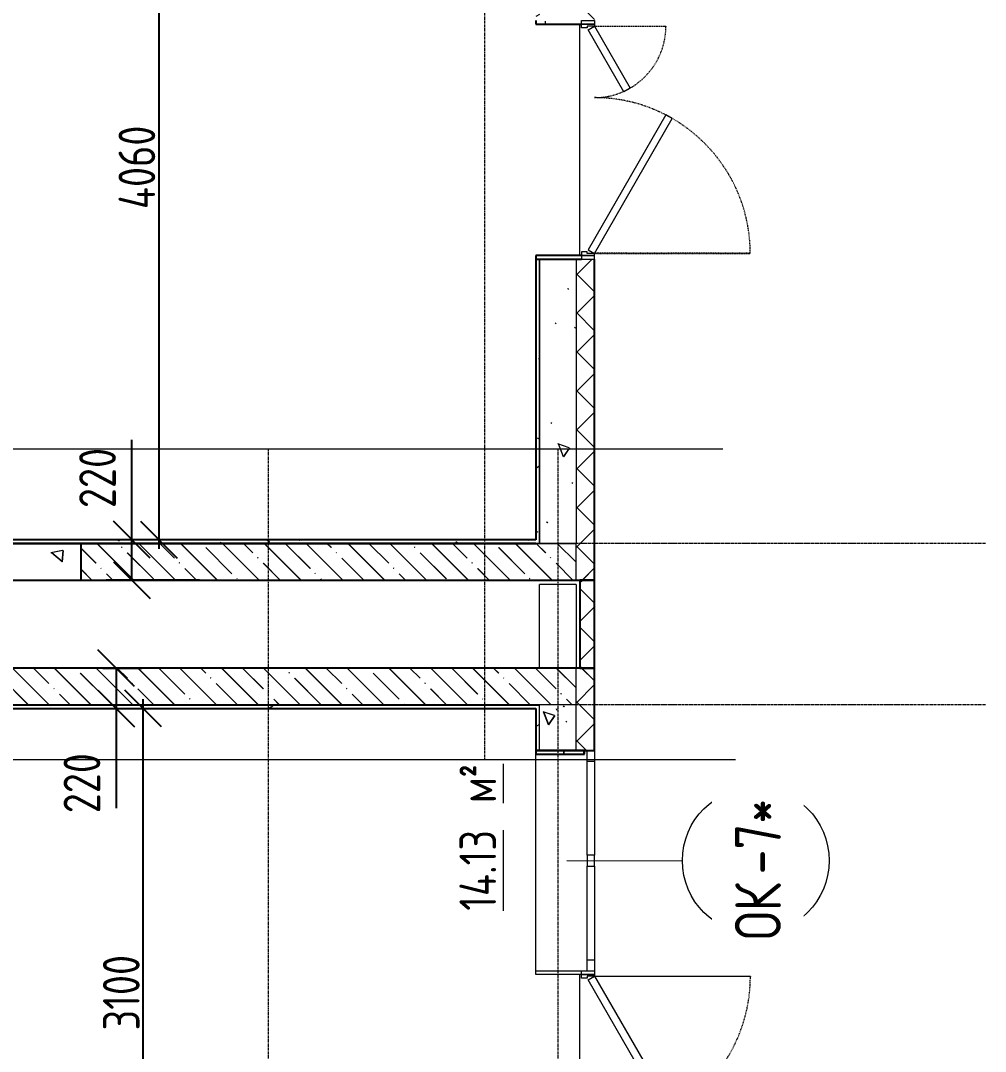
# Model space of a CAD drawing. Header units: millimetres. Extents: x -11854 to 4360091, y -19344 to 4989148.
# Drawn here: x 19633 to 24894, y 40592 to 46212 of the extents above; entities that cross this region are included whole.
import ezdxf

# ---------------------------------------------------------------- set-up
doc = ezdxf.new("R2010")
doc.units = ezdxf.units.MM
doc.linetypes.add('Линия сетки', pattern=[22.225, 12.7, -3.175, 3.175, -3.175])
doc.linetypes.add('Штрих', pattern=[6.35, 3.175, -3.175])
doc.layers.get('0').update_dxf_attribs({"color": 254})
doc.layers.get('Defpoints').update_dxf_attribs({"color": 254})
for name, color, linetype, lineweight in [('A-ANNO-DIMS', 254, 'Continuous', 9), ('A-AREA-IDEN', 254, 'Continuous', 9), ('A-DETL', 254, 'Continuous', 9), ('A-DOOR', 254, 'Continuous', 9), ('A-DOOR-FRAM', 254, 'Continuous', 18), ('A-FLOR', 254, 'Continuous', 9), ('A-GLAZ', 254, 'Continuous', 9), ('A-GLAZ-IDEN', 254, 'Continuous', 9), ('A-WALL', 254, 'Continuous', 9), ('S-GRID', 254, 'Continuous', 9)]:
    doc.layers.add(name, color=color, linetype=linetype, lineweight=lineweight)
doc.styles.add('ISOCPEUR', font='isocpeur.ttf', dxfattribs={"width": 0.8, "height": 200})
doc.styles.add('ISOCPEUR_1', font='isocpeur.ttf', dxfattribs={"width": 0.8, "height": 250})
doc.styles.add('ISOCPEUR_B', font='', dxfattribs={"width": 0.8, "height": 200})
doc.styles.add('ISOCPEUR_B_1', font='', dxfattribs={"width": 0.8, "height": 200})
doc.styles.get('ISOCPEUR_B').set_extended_font_data('ISOCPEUR', bold=True)
doc.styles.get('ISOCPEUR_B_1').set_extended_font_data('ISOCPEUR', bold=True)
doc.dimstyles.new('2_0_мм_ISOCPEUR', dxfattribs={"dimscale": 304.8, "dimtxt": 199.196235, "dimasz": 0.656168, "dimexe": 0.459318, "dimexo": 0.625, "dimgap": 0.065617, "dimtad": 1, "dimdec": 0, "dimtxsty": 'ISOCPEUR', "dimblk1": 'OBLIQUE', "dimblk2": 'OBLIQUE', "dimsah": 1, "dimcen": 2.5, "dimdle": 0.164042, "dimazin": 3, "dimtfac": 1, "dimtix": 1, "dimtmove": 0, "dimatfit": 3, "dimfxl": 0.787402, "dimfxlon": 1, "dimtvp": 1, "dimarcsym": 2})
doc.dimstyles.new('2_0_мм_ISOCPEUR_1', dxfattribs={"dimscale": 304.8, "dimtxt": 199.196235, "dimasz": 0.656168, "dimexe": 0.459318, "dimexo": 0.625, "dimgap": 0.065617, "dimtad": 1, "dimdec": 0, "dimtxsty": 'ISOCPEUR', "dimblk1": 'OBLIQUE', "dimblk2": 'OBLIQUE', "dimsah": 1, "dimcen": 2.5, "dimdle": 0.164042, "dimazin": 3, "dimtfac": 1, "dimtix": 1, "dimtmove": 1, "dimatfit": 3, "dimfxl": 0.787402, "dimfxlon": 1, "dimtvp": 1, "dimarcsym": 2})
pattern_1 = [(135, (23409.34, 513535.32), (-106.066017, -106.066017), []), (225, (23409.34, 513535.32), (106.066017, -106.066017), [])]
pattern_2 = [(140, (23409.34, 513535.3), (63.7558, 728.7365), [76.2, -838.2]), (85, (23409.34, 513535.3), (-764.2276, -140.9716), [60.96, -670.56]), (190.451, (23414.65, 513596.05), (-700.4668, 587.77), [64.76, -712.36]), (136.184, (23206.1, 513535.3), (168.171, 1084.3162), [114.3, -1257.3]), (186.636, (23220.2, 513625.7), (-989.7098, 949.61), [97.14, -1068.54]), (81.184, (23206.1, 513535.3), (-989.7012, 949.6206), [91.44, -1005.84]), (111, (23256.94, 513636.9), (409.0606, 606.4579), [76.2, -838.2]), (56, (23256.94, 513636.9), (-736.7529, 247.2083), [60.96, -670.56]), (161.451, (23291, 513687.46), (-327.6855, 853.6683), [64.76, -712.36]), (127.5, (23409.34, 513535.32), (-338.22012, 12.3547), [6.706, -655.726, 6.706, -674.014, -673.1]), (127.5, (23409.34, 513535.32), (-338.22012, 12.3547), [-1343.152, 6.706, -666.394]), (97.5, (23409.34, 513535.32), (-400.72213, 267.27887), [6.706, -381.406, 6.706, -640.486, -256.54]), (97.5, (23409.34, 513535.32), (-400.72213, 267.27887), [-1035.304, 6.706, -249.834]), (57.5, (23409.34, 513308.76), (22.91534, 542.36333), [6.706, -247.294, 6.706, -1837.334]), (57.5, (23409.34, 513308.76), (22.91534, 542.36333), [-260.706, -785.774, 6.706, -1044.854]), (47.5, (23409.34, 513207.16), (-101.7071, 592.51696), [6.706, -323.494, 6.706, -1266.342]), (47.5, (23409.34, 513207.16), (-101.7071, 592.51696), [-336.906, -519.582, 6.706, -740.054])]
pattern_3 = [(135, (23409.34, 513535.32), (-114.04925, -114.04925), []), (135, (23409.34, 513649.37), (-114.04925, -114.04925), [201.612, -40.322, 3.353, -36.97])]
pattern_4 = [(90, (23409.34, 513535.32), (-101.6, 406.4), [33.528, -271.272, 33.528, -271.272, -1625.6]), (90, (23409.34, 513535.32), (-101.6, 406.4), [-609.6, 33.528, -576.072, 33.528, -271.272, -711.2]), (90, (23409.34, 513535.32), (-101.6, 406.4), [-1524, 33.528, -169.672, 33.528, -474.472]), (210, (23358.54, 513687.72), (-301.152724, -291.18818), [33.528, -271.272, 33.528, -1896.872]), (210, (23358.54, 513687.72), (-301.152724, -291.18818), [-338.328, -271.272, 33.528, -576.072, -1016]), (210, (23358.54, 513687.72), (-301.152724, -291.18818), [-1219.2, 33.528, -271.272, 33.528, -677.672]), (210, (23358.54, 513687.72), (-301.152724, -291.18818), [-1557.528, -169.672, 33.528, -474.472]), (330, (23155.34, 513738.52), (402.752724, -115.21182), [33.528, -271.272, 33.528, -1896.872]), (330, (23155.34, 513738.52), (402.752724, -115.21182), [-338.328, -271.272, 33.528, -576.072, -1016]), (330, (23155.34, 513738.52), (402.752724, -115.21182), [-1219.2, 33.528, -271.272, 33.528, -677.672]), (330, (23155.34, 513738.52), (402.752724, -115.21182), [-1557.528, -169.672, 33.528, -474.472])]
pattern_5 = [(135, (23408.74, 513535.32), (-106.066017, -106.066017), []), (225, (23408.74, 513535.32), (106.066017, -106.066017), [])]
pattern_6 = [(140, (23408.74, 513535.3), (63.7558, 728.7365), [76.2, -838.2]), (85, (23408.74, 513535.3), (-764.2276, -140.9716), [60.96, -670.56]), (190.451, (23414.05, 513596.05), (-700.4668, 587.77), [64.76, -712.36]), (136.184, (23205.5, 513535.3), (168.171, 1084.3162), [114.3, -1257.3]), (186.636, (23219.6, 513625.7), (-989.7098, 949.61), [97.14, -1068.54]), (81.184, (23205.5, 513535.3), (-989.7012, 949.6206), [91.44, -1005.84]), (111, (23256.34, 513636.9), (409.0606, 606.4579), [76.2, -838.2]), (56, (23256.34, 513636.9), (-736.7529, 247.2083), [60.96, -670.56]), (161.451, (23290.4, 513687.46), (-327.6855, 853.6683), [64.76, -712.36]), (127.5, (23408.74, 513535.32), (-338.22012, 12.3547), [6.706, -655.726, 6.706, -674.014, -673.1]), (127.5, (23408.74, 513535.32), (-338.22012, 12.3547), [-1343.152, 6.706, -666.394]), (97.5, (23408.74, 513535.32), (-400.72213, 267.27887), [6.706, -381.406, 6.706, -640.486, -256.54]), (97.5, (23408.74, 513535.32), (-400.72213, 267.27887), [-1035.304, 6.706, -249.834]), (57.5, (23408.74, 513308.76), (22.91534, 542.36333), [6.706, -247.294, 6.706, -1837.334]), (57.5, (23408.74, 513308.76), (22.91534, 542.36333), [-260.706, -785.774, 6.706, -1044.854]), (47.5, (23408.74, 513207.16), (-101.7071, 592.51696), [6.706, -323.494, 6.706, -1266.342]), (47.5, (23408.74, 513207.16), (-101.7071, 592.51696), [-336.906, -519.582, 6.706, -740.054])]
pattern_7 = [(135, (23408.74, 513535.32), (-114.04925, -114.04925), []), (135, (23408.74, 513649.37), (-114.04925, -114.04925), [201.612, -40.322, 3.353, -36.97])]
pattern_8 = [(90, (23408.74, 513535.32), (-101.6, 406.4), [33.528, -271.272, 33.528, -271.272, -1625.6]), (90, (23408.74, 513535.32), (-101.6, 406.4), [-609.6, 33.528, -576.072, 33.528, -271.272, -711.2]), (90, (23408.74, 513535.32), (-101.6, 406.4), [-1524, 33.528, -169.672, 33.528, -474.472]), (210, (23357.94, 513687.72), (-301.152724, -291.18818), [33.528, -271.272, 33.528, -1896.872]), (210, (23357.94, 513687.72), (-301.152724, -291.18818), [-338.328, -271.272, 33.528, -576.072, -1016]), (210, (23357.94, 513687.72), (-301.152724, -291.18818), [-1219.2, 33.528, -271.272, 33.528, -677.672]), (210, (23357.94, 513687.72), (-301.152724, -291.18818), [-1557.528, -169.672, 33.528, -474.472]), (330, (23154.74, 513738.52), (402.752724, -115.21182), [33.528, -271.272, 33.528, -1896.872]), (330, (23154.74, 513738.52), (402.752724, -115.21182), [-338.328, -271.272, 33.528, -576.072, -1016]), (330, (23154.74, 513738.52), (402.752724, -115.21182), [-1219.2, 33.528, -271.272, 33.528, -677.672]), (330, (23154.74, 513738.52), (402.752724, -115.21182), [-1557.528, -169.672, 33.528, -474.472])]

# ---------------------------------------------------------------- blocks, each defined once
blk = doc.blocks.new('Дверь_Двупольная_внутренняя ПВХ профиль - Дверной блок наружный металлический остекленный ДНМО 24х13-6796592-1Г')
at = {"layer": 'A-DOOR'}
for p, q in [((-630, -80), (-650, -80)), ((-650, -80), (-650, -150)), ((-630, -150), (-630, -80)), ((630, -150), (630, -80)), ((630, -80), (650, -80)), ((650, -80), (650, -150)), ((-650, -150), (-630, -150)), ((-618, -150), (-620, -150)), ((618, -150), (620, -150)), ((650, -150), (630, -150)), ((-620, -540), (-618, -540)), ((620, -1000), (618, -1000))]:
    blk.add_line(p, q, dxfattribs=at)
at = {"layer": 'A-DOOR', "lineweight": 18}
for p, q in [((-600, -115.4), (-620, -150)), ((-620, -150), (-282.3, -345)), ((-262.3, -310.4), (-600, -115.4)), ((-136.1, -540.4), (600, -115.4)), ((620, -150), (-116.1, -575)), ((600, -115.4), (620, -150)), ((-282.3, -345), (-262.3, -310.4)), ((-116.1, -575), (-136.1, -540.4))]:
    blk.add_line(p, q, dxfattribs=at)
at = {"layer": 'A-DOOR', "linetype": 'Штрих', "lineweight": 18}
for p, q in [((-620, -150), (-620, -540)), ((620, -150), (620, -1000))]:
    blk.add_line(p, q, dxfattribs=at)
at = {"layer": 'A-DOOR', "linetype": 'Штрих'}
for p, q in [((-618, -540), (-618, -150)), ((618, -1000), (618, -150))]:
    blk.add_line(p, q, dxfattribs=at)
for centre, radius, start, end in [((-620, -150), 390, 270, 0), ((620, -150), 850, 180, 270)]:
    blk.add_arc(centre, radius, start, end, dxfattribs=at)
at = {"layer": 'A-DOOR-FRAM'}
for p, q in [((-630, -80), (-630, -150)), ((-610, -80), (-630, -80)), ((-620, -150), (-620, -110)), ((-620, -110), (-610, -110)), ((-610, -110), (-610, -80)), ((610, -80), (630, -80)), ((610, -110), (610, -80)), ((620, -110), (610, -110)), ((620, -150), (620, -110)), ((630, -80), (630, -150)), ((-630, -150), (-620, -150)), ((630, -150), (620, -150))]:
    blk.add_line(p, q, dxfattribs=at)
blk = doc.blocks.new('Окно 1800х800 - ОК 1200Х1800_ОК-3_1 _ВНУТРЕННИЕ ОКНА_ EI 31-7438847-1Г')
at = {"layer": 'A-GLAZ', "lineweight": 18}
for p, q in [((-475, -110), (-415, -110)), ((-415, -110), (-415, -150)), ((665, -110), (725, -110)), ((665, -150), (665, -110)), ((-415, -150), (-475, -150)), ((725, -150), (665, -150))]:
    blk.add_line(p, q, dxfattribs=at)
at = {"layer": 'A-GLAZ'}
for p, q in [((-415, -110), (-415, -150)), ((-415, -110), (95, -110)), ((155, -110), (95, -110)), ((95, -110), (95, -150)), ((155, -110), (665, -110)), ((155, -150), (155, -110)), ((665, -150), (665, -110)), ((95, -150), (-415, -150)), ((95, -150), (155, -150)), ((665, -150), (155, -150))]:
    blk.add_line(p, q, dxfattribs=at)
blk = doc.blocks.new('_Oblique')
at = {"color": 0, "linetype": 'ByBlock', "lineweight": -2}
blk.add_line((-0.5, -0.5), (0.5, 0.5), dxfattribs=at)
blk = doc.blocks.new('*D719')
at = {"layer": 'A-ANNO-DIMS', "color": 0, "lineweight": -2, "transparency": 16777216}
for p, q in [((20302.3, 39312.4), (20302.3, 42512.4)), ((20081.4, 42462.4), (20442.3, 42462.4)), ((20081.4, 39362.4), (20442.3, 39362.4))]:
    blk.add_line(p, q, dxfattribs=at)
at = {"layer": 'Defpoints', "color": 0, "transparency": 16777216}
for p in [(20062.3, 42462.4), (20302.3, 42462.4), (20062.3, 39362.4)]:
    blk.add_point(p, dxfattribs=at)
at = {"layer": 'A-ANNO-DIMS', "color": 0, "lineweight": -2, "transparency": 16777216, "xscale": 200, "yscale": 200, "zscale": 200}
for p, rotation in [((20302.3, 42462.4), 90), ((20302.3, 39362.4), 270)]:
    blk.add_blockref('_Oblique', p, dxfattribs=dict(at, rotation=rotation))
at = {"layer": 'A-ANNO-DIMS', "color": 0, "transparency": 16777216, "insert": (20182.3, 40912.4), "char_height": 200, "width": 496.458, "attachment_point": 5, "rotation": 90, "style": 'ISOCPEUR'}
blk.add_mtext('\\A1;3100', dxfattribs=at)
blk = doc.blocks.new('*D720')
at = {"layer": 'A-ANNO-DIMS', "color": 0, "lineweight": -2, "transparency": 16777216}
for p, q in [((20081.4, 42682.4), (20294.3, 42682.4)), ((20154.3, 42682.4), (20154.3, 42412.4)), ((20081.4, 42462.4), (20294.3, 42462.4)), ((20154.3, 42462.4), (20154.3, 41918.4))]:
    blk.add_line(p, q, dxfattribs=at)
at = {"layer": 'Defpoints', "color": 0, "transparency": 16777216}
for p in [(20062.3, 42682.4), (20154.3, 42682.4), (20062.3, 42462.4)]:
    blk.add_point(p, dxfattribs=at)
at = {"layer": 'A-ANNO-DIMS', "color": 0, "lineweight": -2, "transparency": 16777216, "xscale": 200, "yscale": 200, "zscale": 200}
for p, rotation in [((20154.3, 42682.4), 90), ((20154.3, 42462.4), 270)]:
    blk.add_blockref('_Oblique', p, dxfattribs=dict(at, rotation=rotation))
at = {"layer": 'A-ANNO-DIMS', "color": 0, "transparency": 16777216, "insert": (19867.7, 41890.5), "char_height": 200, "width": 399.925, "attachment_point": 1, "rotation": 90, "line_spacing_factor": 1.149209, "style": 'ISOCPEUR'}
blk.add_mtext('\\A1;220', dxfattribs=at)
blk = doc.blocks.new('Марка окна - Марка окна-2857-1Г')
at = {"layer": 'A-GLAZ-IDEN'}
blk.add_circle((0, 0), 4.001, dxfattribs=at)
blk = doc.blocks.new('Дверь_Двупольная_внутренняя ПВХ профиль - Дверной блок наружный металлический остекленный ДНМО 24х13 Л-6073768-1Д')
at = {"layer": 'A-DOOR', "linetype": 'Штрих'}
for p, q in [((618, 1000), (618, 150)), ((-618, 540), (-618, 150))]:
    blk.add_line(p, q, dxfattribs=at)
at = {"layer": 'A-DOOR'}
for p, q in [((620, 1000), (618, 1000)), ((-620, 540), (-618, 540)), ((-650, 150), (-630, 150)), ((-650, 80), (-650, 150)), ((-630, 150), (-630, 80)), ((-618, 150), (-620, 150)), ((618, 150), (620, 150)), ((650, 150), (630, 150)), ((630, 150), (630, 80)), ((650, 80), (650, 150)), ((-630, 80), (-650, 80)), ((630, 80), (650, 80))]:
    blk.add_line(p, q, dxfattribs=at)
at = {"layer": 'A-DOOR', "linetype": 'Штрих', "lineweight": 18}
for p, q in [((620, 150), (620, 1000)), ((-620, 150), (-620, 540))]:
    blk.add_line(p, q, dxfattribs=at)
at = {"layer": 'A-DOOR', "lineweight": 18}
for p, q in [((-116.1, 575), (-136.1, 540.4)), ((620, 150), (-116.1, 575)), ((-136.1, 540.4), (600, 115.4)), ((-620, 150), (-282.3, 345)), ((-282.3, 345), (-262.3, 310.4)), ((-262.3, 310.4), (-600, 115.4)), ((-600, 115.4), (-620, 150)), ((600, 115.4), (620, 150))]:
    blk.add_line(p, q, dxfattribs=at)
at = {"layer": 'A-DOOR', "linetype": 'Штрих'}
for centre, radius, start, end in [((620, 150), 850, 90, 180), ((-620, 150), 390, 360, 90)]:
    blk.add_arc(centre, radius, start, end, dxfattribs=at)
at = {"layer": 'A-DOOR-FRAM'}
for p, q in [((-630, 150), (-620, 150)), ((-630, 80), (-630, 150)), ((-620, 150), (-620, 110)), ((630, 150), (620, 150)), ((620, 150), (620, 110)), ((630, 80), (630, 150)), ((-610, 80), (-630, 80)), ((-620, 110), (-610, 110)), ((-610, 110), (-610, 80)), ((620, 110), (610, 110)), ((610, 110), (610, 80)), ((610, 80), (630, 80))]:
    blk.add_line(p, q, dxfattribs=at)
blk = doc.blocks.new('Окно 1800х800 - ОК 1200Х1800_ОК-3_1 _ВНУТРЕННИЕ ОКНА_ EI 31-V5-1Д')
at = {"layer": 'A-GLAZ', "lineweight": 18}
for p, q in [((675, -110), (725, -110)), ((725, -150), (675, -150))]:
    blk.add_line(p, q, dxfattribs=at)
blk = doc.blocks.new('*D680')
at = {"layer": 'A-ANNO-DIMS', "color": 0, "lineweight": -2, "transparency": 16777216}
for p, q in [((20387.2, 47492.4), (20387.2, 43332.4)), ((20608.1, 47442.4), (20247.2, 47442.4)), ((20608.1, 43382.4), (20247.2, 43382.4))]:
    blk.add_line(p, q, dxfattribs=at)
at = {"layer": 'Defpoints', "color": 0, "transparency": 16777216}
for p in [(20627.2, 47442.4), (20387.2, 43382.4), (20627.2, 43382.4)]:
    blk.add_point(p, dxfattribs=at)
at = {"layer": 'A-ANNO-DIMS', "color": 0, "lineweight": -2, "transparency": 16777216, "xscale": 200, "yscale": 200, "zscale": 200}
for p, rotation in [((20387.2, 47442.4), 90), ((20387.2, 43382.4), 270)]:
    blk.add_blockref('_Oblique', p, dxfattribs=dict(at, rotation=rotation))
at = {"layer": 'A-ANNO-DIMS', "color": 0, "transparency": 16777216, "insert": (20267.2, 45412.4), "char_height": 200, "width": 551.62, "attachment_point": 5, "rotation": 90, "style": 'ISOCPEUR'}
blk.add_mtext('\\A1;4060', dxfattribs=at)
blk = doc.blocks.new('*D681')
at = {"layer": 'A-ANNO-DIMS', "color": 0, "lineweight": -2, "transparency": 16777216}
for p, q in [((20239.2, 43382.4), (20239.2, 43926.4)), ((20239.2, 43162.4), (20239.2, 43432.4)), ((20608.1, 43382.4), (20099.2, 43382.4)), ((20608.1, 43162.4), (20099.2, 43162.4))]:
    blk.add_line(p, q, dxfattribs=at)
at = {"layer": 'Defpoints', "color": 0, "transparency": 16777216}
for p in [(20627.2, 43382.4), (20239.2, 43162.4), (20627.2, 43162.4)]:
    blk.add_point(p, dxfattribs=at)
at = {"layer": 'A-ANNO-DIMS', "color": 0, "lineweight": -2, "transparency": 16777216, "xscale": 200, "yscale": 200, "zscale": 200}
for p, rotation in [((20239.2, 43382.4), 90), ((20239.2, 43162.4), 270)]:
    blk.add_blockref('_Oblique', p, dxfattribs=dict(at, rotation=rotation))
at = {"layer": 'A-ANNO-DIMS', "color": 0, "transparency": 16777216, "insert": (19952.6, 43554.5), "char_height": 200, "width": 399.925, "attachment_point": 1, "rotation": 90, "line_spacing_factor": 1.149209, "style": 'ISOCPEUR'}
blk.add_mtext('\\A1;220', dxfattribs=at)

msp = doc.modelspace()

# ---------------------------------------------------------------- hatches: boundary and pattern name
at = {"layer": 'A-WALL'}
h = msp.add_hatch(dxfattribs=at)
h.set_pattern_fill('FP_5', color=8, angle=90, style=0, pattern_type=2)
h.set_pattern_definition(pattern_8)
h.paths.add_polyline_path([(22462, 47442.4), (22442, 47442.4), (22442, 46212.4), (22462, 46212.4)])
h.paths.add_polyline_path([(22462, 43362.4), (22462, 44912.4), (22442, 44912.4), (22442, 43362.4)])
h = msp.add_hatch(dxfattribs=at)
h.set_pattern_fill('FP_2', color=8, angle=90, style=0, pattern_type=2)
h.set_pattern_definition(pattern_6)
h.paths.add_polyline_path([(22662, 47462.4), (22462, 47462.4), (22462, 46212.4), (22662, 46212.4)])
h.paths.add_polyline_path([(22662, 44912.4), (22462, 44912.4), (22462, 43362.4), (22662, 43362.4)])
h = msp.add_hatch(dxfattribs=at)
h.set_pattern_fill('FP_1', color=8, angle=90, style=0, pattern_type=2)
h.set_pattern_definition(pattern_5)
h.paths.add_polyline_path([(22762, 47462.4), (22662, 47462.4), (22662, 46212.4), (22762, 46212.4)])
h.paths.add_polyline_path([(22762, 44912.4), (22662, 44912.4), (22662, 43162.4), (22762, 43162.4)])
h = msp.add_hatch(dxfattribs=at)
h.set_pattern_fill('FP_5', color=8, angle=90, style=0, pattern_type=2)
h.set_pattern_definition(pattern_8)
h.paths.add_polyline_path([(22762, 46212.4), (22762, 46212.4), (22762, 46192.4)])
h.paths.add_polyline_path([(22692, 46212.4), (22442, 46212.4), (22442, 46192.4), (22692, 46192.4)])
h = msp.add_hatch(dxfattribs=at)
h.set_pattern_fill('FP_4', color=8, angle=90, style=0, pattern_type=2)
h.set_pattern_definition(pattern_4)
h.paths.add_polyline_path([(22462.6, 43362.4), (22462.6, 43877.4), (22442.6, 43877.4), (22442.6, 43362.4)])
h = msp.add_hatch(dxfattribs=at)
h.set_pattern_fill('FP_2', color=8, angle=90, style=0, pattern_type=2)
h.set_pattern_definition(pattern_2)
h.paths.add_polyline_path([(22662.6, 43877.4), (22462.6, 43877.4), (22462.6, 43362.4), (22662.6, 43362.4)])
h = msp.add_hatch(dxfattribs=at)
h.set_pattern_fill('FP_3', color=8, angle=90, style=0, pattern_type=2)
h.set_pattern_definition(pattern_1)
h.paths.add_polyline_path([(22762.6, 43877.4), (22662.6, 43877.4), (22662.6, 43162.4), (22762.6, 43162.4)])
h = msp.add_hatch(dxfattribs=at)
h.set_pattern_fill('FP_5', color=8, angle=90, style=0, pattern_type=2)
h.set_pattern_definition(pattern_8)
h.paths.add_polyline_path([(22442, 43362.4), (22442, 43382.4), (17762, 43382.4), (17762, 43362.4), (19027.3, 43362.4)])
h = msp.add_hatch(dxfattribs=at)
h.set_pattern_fill('FP_2', color=8, angle=90, style=0, pattern_type=2)
h.set_pattern_definition(pattern_6)
h.paths.add_polyline_path([(19962, 43362.4), (17762, 43362.4), (17762, 43162.4), (19962, 43162.4)])
h = msp.add_hatch(dxfattribs=at)
h.set_pattern_fill('FP_4', color=8, angle=90, style=0, pattern_type=2)
h.set_pattern_definition(pattern_4)
h.paths.add_polyline_path([(22442.6, 43382.4), (17762.6, 43382.4), (17762.6, 43362.4), (22442.6, 43362.4)])
h = msp.add_hatch(dxfattribs=at)
h.set_pattern_fill('FP_2', color=8, angle=90, style=0, pattern_type=2)
h.set_pattern_definition(pattern_2)
h.paths.add_polyline_path([(19962.6, 43362.4), (17762.6, 43362.4), (17762.6, 43162.4), (19962.6, 43162.4)])
h = msp.add_hatch(dxfattribs=at)
h.set_pattern_fill('FP_3', color=8, angle=90, style=0, pattern_type=2)
h.set_pattern_definition(pattern_7)
h.paths.add_polyline_path([(22662, 43162.4), (22662, 43362.4), (19962, 43362.4), (19962, 43162.4), (22475.4, 43162.4)])
h = msp.add_hatch(dxfattribs=at)
h.set_pattern_fill('FP_1', color=8, angle=90, style=0, pattern_type=2)
h.set_pattern_definition(pattern_3)
h.paths.add_polyline_path([(22662.6, 43362.4), (19962.6, 43362.4), (19962.6, 43162.4), (22662.6, 43162.4)])
h = msp.add_hatch(dxfattribs=at)
h.set_pattern_fill('FP_1', color=8, angle=90, style=0, pattern_type=2)
h.set_pattern_definition(pattern_5)
h.paths.add_polyline_path([(22762, 42682.4), (22762, 43162.4), (22682, 43162.4), (22682, 42682.4)])
h = msp.add_hatch(dxfattribs=at)
h.set_pattern_fill('FP_3', color=8, angle=90, style=0, pattern_type=2)
h.set_pattern_definition(pattern_1)
h.paths.add_polyline_path([(22762.6, 42682.4), (22762.6, 43162.4), (22682.6, 43162.4), (22682.6, 42682.4)])
h = msp.add_hatch(dxfattribs=at)
h.set_pattern_fill('FP_3', color=8, angle=90, style=0, pattern_type=2)
h.set_pattern_definition(pattern_7)
h.paths.add_polyline_path([(22662, 42682.4), (16522, 42682.4), (16522, 42482.4), (22662, 42482.4)])
h = msp.add_hatch(dxfattribs=at)
h.set_pattern_fill('FP_1', color=8, angle=90, style=0, pattern_type=2)
h.set_pattern_definition(pattern_3)
h.paths.add_polyline_path([(22662.6, 42682.4), (16522.6, 42682.4), (16522.6, 42482.4), (22662.6, 42482.4)])
h = msp.add_hatch(dxfattribs=at)
h.set_pattern_fill('FP_1', color=8, angle=90, style=0, pattern_type=2)
h.set_pattern_definition(pattern_5)
h.paths.add_polyline_path([(22762, 42682.4), (22662, 42682.4), (22662, 42232.4), (22762, 42232.4)])
h = msp.add_hatch(dxfattribs=at)
h.set_pattern_fill('FP_3', color=8, angle=90, style=0, pattern_type=2)
h.set_pattern_definition(pattern_1)
h.paths.add_polyline_path([(22762.6, 42682.4), (22662.6, 42682.4), (22662.6, 42232.4), (22762.6, 42232.4)])
h.paths.add_polyline_path([(22762.6, 39732.4), (22662.6, 39732.4), (22662.6, 38122.4), (22762.6, 38122.4), (22762.6, 38667)])
h.paths.add_polyline_path([(22762.6, 36519.4), (22762.6, 36922.4), (22662.6, 36922.4), (22662.6, 36142.4), (22712.6, 36142.4), (22712.6, 36112.4), (22762.6, 36112.4), (22762.6, 36161.5)])
h = msp.add_hatch(dxfattribs=at)
h.set_pattern_fill('FP_5', color=8, angle=90, style=0, pattern_type=2)
h.set_pattern_definition(pattern_8)
h.paths.add_polyline_path([(22462, 42482.4), (18637, 42482.4), (18637, 42462.4), (22462, 42462.4)])
h = msp.add_hatch(dxfattribs=at)
h.set_pattern_fill('FP_4', color=8, angle=90, style=0, pattern_type=2)
h.set_pattern_definition(pattern_4)
h.paths.add_polyline_path([(22462.6, 42482.4), (18637.6, 42482.4), (18637.6, 42462.4), (22462.6, 42462.4)])
h = msp.add_hatch(dxfattribs=at)
h.set_pattern_fill('FP_5', color=8, angle=90, style=0, pattern_type=2)
h.set_pattern_definition(pattern_8)
h.paths.add_polyline_path([(22462, 42232.4), (22462, 42462.4), (22442, 42462.4), (22442, 42232.4)])
h = msp.add_hatch(dxfattribs=at)
h.set_pattern_fill('FP_4', color=8, angle=90, style=0, pattern_type=2)
h.set_pattern_definition(pattern_4)
h.paths.add_polyline_path([(22462.6, 42232.4), (22462.6, 42462.4), (22442.6, 42462.4), (22442.6, 42232.4)])
h.paths.add_polyline_path([(22462.6, 39342.4), (22462.6, 39732.4), (22442.6, 39732.4), (22442.6, 39342.4)])
h = msp.add_hatch(dxfattribs=at)
h.set_pattern_fill('FP_2', color=8, angle=90, style=0, pattern_type=2)
h.set_pattern_definition(pattern_6)
h.paths.add_polyline_path([(22662, 42232.4), (22662, 42482.4), (22462, 42482.4), (22462, 42232.4), (22475.4, 42232.4)])
h = msp.add_hatch(dxfattribs=at)
h.set_pattern_fill('FP_2', color=8, angle=90, style=0, pattern_type=2)
h.set_pattern_definition(pattern_2)
h.paths.add_polyline_path([(22662.6, 42232.4), (22662.6, 42482.4), (22462.6, 42482.4), (22462.6, 42232.4), (22636.9, 42232.4)])
h.paths.add_polyline_path([(22662.6, 39732.4), (22462.6, 39732.4), (22462.6, 38122.4), (22662.6, 38122.4), (22662.6, 38667)])
h.paths.add_polyline_path([(22662.6, 36142.4), (22662.6, 36922.4), (22462.6, 36922.4), (22462.6, 36142.4), (22636.9, 36142.4)])
h = msp.add_hatch(dxfattribs=at)
h.set_pattern_fill('FP_5', color=8, angle=90, style=0, pattern_type=2)
h.set_pattern_definition(pattern_8)
h.paths.add_polyline_path([(22707, 42232.4), (22442, 42232.4), (22442, 42212.4), (22707, 42212.4)])
h = msp.add_hatch(dxfattribs=at)
h.set_pattern_fill('FP_4', color=8, angle=90, style=0, pattern_type=2)
h.set_pattern_definition(pattern_4)
h.paths.add_polyline_path([(22707.6, 42212.4), (22707.6, 42232.4), (22442.6, 42232.4), (22442.6, 42212.4), (22636.9, 42212.4)])

# ---------------------------------------------------------------- linework, layer by layer
at = {"layer": 'A-DETL', "color": 8, "lineweight": 18}
msp.add_line((17022.8, 43877.4), (23462, 43877.4), dxfattribs=at)
at = {"layer": 'A-FLOR', "color": 8}
for p, q in [((22680.3, 46192.4), (22680.3, 44932.4)), ((22680.3, 43162.4), (22680.3, 42682.4)), ((22680.9, 43162.4), (22680.9, 42682.4)), ((22680.9, 41012.4), (22680.9, 39752.4))]:
    msp.add_line(p, q, dxfattribs=at)
at = {"layer": 'A-GLAZ-IDEN', "color": 8}
msp.add_line((22612.6, 41632.4), (23241.8, 41631.5), dxfattribs=at)
at = {"layer": 'A-WALL', "color": 8, "lineweight": 25}
for p, q in [((22442, 46212.4), (22442, 46192.4)), ((22442, 46192.4), (22692, 46192.4)), ((22692, 44932.4), (22442, 44932.4)), ((22442, 44932.4), (22442, 44912.4)), ((22442, 44912.4), (22442, 43382.4)), ((22442, 44912.4), (22692, 44912.4)), ((22762, 42682.4), (22762, 44912.4)), ((22442.6, 43877.4), (22442.6, 43382.4)), ((22762.6, 43162.4), (22762.6, 43877.4)), ((19962, 43362.4), (17762, 43362.4)), ((17762, 43362.4), (22442, 43362.4)), ((19962.6, 43362.4), (17762.6, 43362.4)), ((17762.6, 43362.4), (22442.6, 43362.4)), ((22442, 43382.4), (17782, 43382.4)), ((22442.6, 43382.4), (17782.6, 43382.4)), ((22442, 43362.4), (19962, 43362.4)), ((22442.6, 43362.4), (19962.6, 43362.4)), ((17762, 43162.4), (19962, 43162.4)), ((17762.6, 43162.4), (19962.6, 43162.4)), ((19962, 43162.4), (22662, 43162.4)), ((19962.6, 43162.4), (22662.6, 43162.4)), ((22662, 43162.4), (22762, 43162.4)), ((22662.6, 43162.4), (22762.6, 43162.4)), ((22682, 43162.4), (22682, 42682.4)), ((22762, 43162.4), (22682, 43162.4)), ((22682.6, 43162.4), (22682.6, 42682.4)), ((22762.6, 43162.4), (22682.6, 43162.4)), ((22762.6, 42682.4), (22762.6, 43162.4)), ((22662, 42682.4), (16522, 42682.4)), ((22662.6, 42682.4), (16522.6, 42682.4)), ((22762, 42682.4), (22662, 42682.4)), ((22762.6, 42682.4), (22662.6, 42682.4)), ((22682, 42682.4), (22762, 42682.4)), ((22682.6, 42682.4), (22762.6, 42682.4)), ((22762, 42232.4), (22762, 42682.4)), ((22762.6, 42232.4), (22762.6, 42682.4)), ((18637, 42482.4), (22462, 42482.4)), ((18637, 42462.4), (22442, 42462.4)), ((18637.6, 42482.4), (22462.6, 42482.4)), ((18637.6, 42462.4), (22442.6, 42462.4)), ((22442, 42462.4), (22442, 42232.4)), ((22442.6, 42462.4), (22442.6, 42232.4)), ((22442, 42232.4), (22762, 42232.4)), ((22707, 42232.4), (22442, 42232.4)), ((22442, 42232.4), (22442, 42212.4)), ((22442, 42212.4), (22707, 42212.4)), ((22442.6, 42232.4), (22762.6, 42232.4)), ((22707.6, 42232.4), (22442.6, 42232.4)), ((22442.6, 42232.4), (22442.6, 42212.4)), ((22442.6, 42212.4), (22707.6, 42212.4)), ((22707, 42212.4), (22707, 42232.4)), ((22707.6, 42212.4), (22707.6, 42232.4))]:
    msp.add_line(p, q, dxfattribs=at)
at = {"layer": 'A-WALL', "color": 8}
for p, q in [((22462, 44912.4), (22462, 43362.4)), ((22462, 43362.4), (22462, 44912.4)), ((22662, 44912.4), (22662, 43362.4)), ((22462.6, 43877.4), (22462.6, 43362.4)), ((22462.6, 43362.4), (22462.6, 43877.4)), ((22662.6, 43877.4), (22662.6, 43362.4)), ((19962, 43362.4), (19962, 43162.4)), ((19962, 43162.4), (19962, 43362.4)), ((19962.6, 43362.4), (19962.6, 43162.4)), ((19962.6, 43162.4), (19962.6, 43362.4)), ((22442, 43362.4), (22662, 43362.4)), ((22442.6, 43362.4), (22662.6, 43362.4)), ((22662, 43162.4), (22662, 43362.4)), ((22662.6, 43162.4), (22662.6, 43362.4)), ((22462, 42682.4), (22462, 43137.4)), ((22662, 43137.4), (22462, 43137.4)), ((22462.6, 42682.4), (22462.6, 43137.4)), ((22662.6, 43137.4), (22462.6, 43137.4)), ((22662, 43137.4), (22662, 42682.4)), ((22662.6, 43137.4), (22662.6, 42682.4)), ((22662, 42232.4), (22662, 42682.4)), ((22662.6, 42232.4), (22662.6, 42682.4)), ((22662, 42482.4), (22462, 42482.4)), ((22462, 42232.4), (22462, 42482.4)), ((22662.6, 42482.4), (22462.6, 42482.4)), ((22462.6, 42232.4), (22462.6, 42482.4)), ((22442, 42182.4), (22442, 42212.4)), ((22442.6, 41032.4), (22442.6, 42212.4)), ((22442.6, 41032.4), (22692.6, 41032.4)), ((22442.6, 41012.4), (22442.6, 41032.4)), ((22692.6, 41012.4), (22442.6, 41012.4))]:
    msp.add_line(p, q, dxfattribs=at)
at = {"layer": 'S-GRID', "color": 8, "linetype": 'Линия сетки'}
for p, q in [((22162, 75548.5), (22162, 42182.4)), ((22162, 75548.5), (22162, 42182.4)), ((20982.6, 43877.4), (20982.6, 16449)), ((22562.6, 43877.4), (22562.6, 16449)), ((22662, 43362.4), (-1161, 43362.4)), ((24494.7, 43362.4), (-1161, 43362.4)), ((24894.1, 43362.4), (-496.2, 43362.4)), ((24494.1, 43362.4), (-496.2, 43362.4)), ((22662, 42482.4), (-218.7, 42482.4)), ((24494.7, 42482.4), (-218.7, 42482.4)), ((24894.1, 42482.4), (773.8, 42482.4)), ((24494.1, 42482.4), (773.8, 42482.4))]:
    msp.add_line(p, q, dxfattribs=at)

# ---------------------------------------------------------------- block references
at = {"layer": 'A-DOOR', "color": 8}
for name, p, rotation in [('Дверь_Двупольная_внутренняя ПВХ профиль - Дверной блок наружный металлический остекленный ДНМО 24х13 Л-6073768-1Д', (22612, 45562.4), 270), ('Дверь_Двупольная_внутренняя ПВХ профиль - Дверной блок наружный металлический остекленный ДНМО 24х13-6796592-1Г', (22612.6, 40382.4), 89.99999999999999)]:
    msp.add_blockref(name, p, dxfattribs=dict(at, rotation=rotation))
at = {"layer": 'A-GLAZ', "color": 8}
for name, p, rotation in [('Окно 1800х800 - ОК 1200Х1800_ОК-3_1 _ВНУТРЕННИЕ ОКНА_ EI 31-V5-1Д', (22612, 41507.4), 90), ('Окно 1800х800 - ОК 1200Х1800_ОК-3_1 _ВНУТРЕННИЕ ОКНА_ EI 31-7438847-1Г', (22612.6, 41507.4), 89.99999999999999)]:
    msp.add_blockref(name, p, dxfattribs=dict(at, rotation=rotation))
at = {"layer": 'A-GLAZ-IDEN', "color": 8, "xscale": 99.99999999999991, "yscale": 99.99999999999991, "zscale": 99.99999999999991, "rotation": 89.99999999999999}
msp.add_blockref('Марка окна - Марка окна-2857-1Г', (23641.9, 41632.4), dxfattribs=at)

# ---------------------------------------------------------------- texts
at = {"layer": 'A-AREA-IDEN', "color": 8, "char_height": 200, "attachment_point": 1, "rotation": 90}
for s, insert, width, style in [('\\L\\fISOCPEUR|b1|i0|c238|p34|;\\W.8;\\L²', (22026, 42084.2), 128.27, 'ISOCPEUR_B_1'), ('\\L\\fISOCPEUR|b1|i0|c204|p34|;\\W.8;\\Lм', (22026, 41946.6), 166.751, 'ISOCPEUR_B'), ('\\L14.13 ', (22026, 41359.2), 711.898, 'ISOCPEUR_B')]:
    msp.add_mtext(s, dxfattribs=dict(at, insert=insert, width=width, style=style))

# ---------------------------------------------------------------- dimensions: what is measured, and where the dimension line sits
at = {"layer": 'A-ANNO-DIMS', "color": 8}
for base, p1, p2, override, picture, middle in [((20387.2, 43382.4), (20627.2, 47442.4), (20627.2, 43382.4), {"dimfxl": 4059.998586}, '*D680', (20267.2, 45412.4)), ((20302.3, 42462.4), (20062.3, 39362.4), (20062.3, 42462.4), {"dimfxl": 3100}, '*D719', (20182.3, 40912.4))]:
    dim = msp.add_linear_dim(base=base, p1=p1, p2=p2, angle=90, dimstyle='2_0_мм_ISOCPEUR_1', override=override, dxfattribs=at)
    dim.commit()
    dim.dimension.update_dxf_attribs({"geometry": picture, "text_midpoint": middle})
for base, p1, p2, picture, middle in [((20239.2, 43162.4), (20627.2, 43382.4), (20627.2, 43162.4), '*D681', (20239.2, 43754.4)), ((20154.3, 42682.4), (20062.3, 42462.4), (20062.3, 42682.4), '*D720', (20154.3, 42090.4))]:
    dim = msp.add_linear_dim(base=base, p1=p1, p2=p2, angle=90, dimstyle='2_0_мм_ISOCPEUR', override={"dimfxl": 220}, dxfattribs=at)
    dim.commit()
    dim.dimension.update_dxf_attribs({"geometry": picture, "text_midpoint": middle, "dimtype": 160})

# ---------------------------------------------------------------- next in the draw order: texts
at = {"layer": 'A-GLAZ-IDEN', "color": 8, "insert": (23528.7, 41200), "char_height": 250, "width": 432.911, "attachment_point": 1, "rotation": 90, "style": 'ISOCPEUR_1', "bg_fill": 2}
msp.add_mtext('ОК', dxfattribs=at)

# ---------------------------------------------------------------- next in the draw order: texts
at = {"layer": 'A-GLAZ-IDEN', "color": 8, "insert": (23528.7, 41557.1), "char_height": 250, "width": 606.076, "attachment_point": 1, "rotation": 90, "style": 'ISOCPEUR_1', "bg_fill": 2}
msp.add_mtext('-7*', dxfattribs=at)

# ---------------------------------------------------------------- next in the draw order: linework, layer by layer
at = {"layer": 'A-DETL', "color": 8}
msp.add_line((23532.1, 42182.4), (16499.7, 42182.4), dxfattribs=at)

doc.saveas('drawing.dxf')
